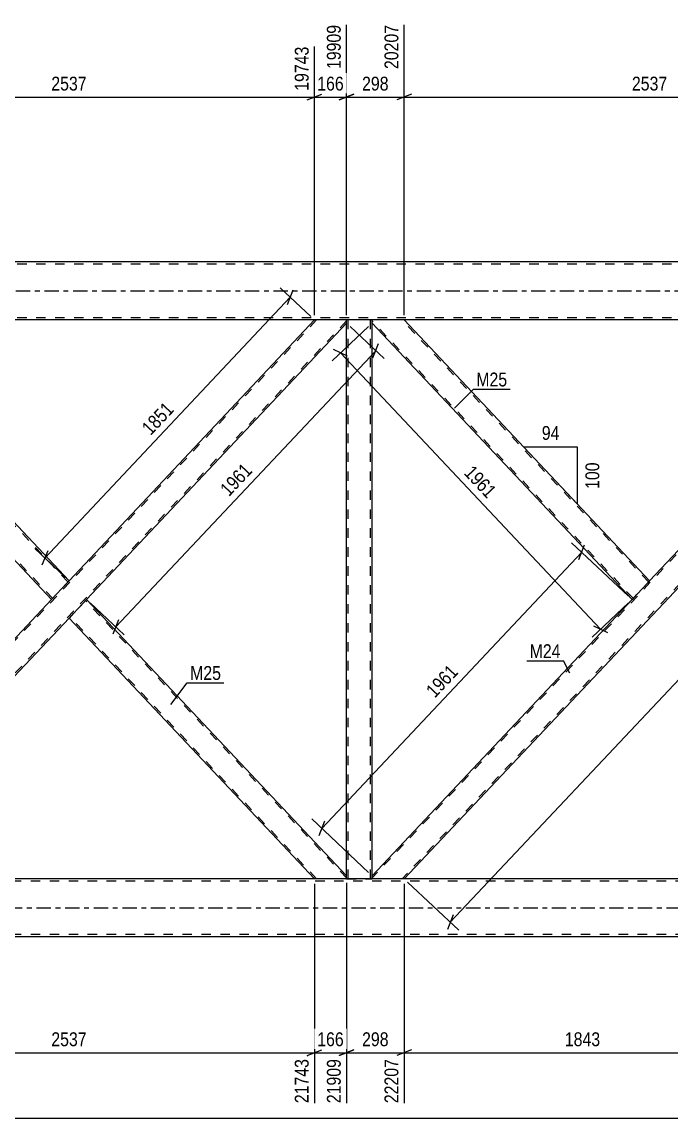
# Model space of a CAD drawing. Header units: millimetres. Extents: x -400 to 789, y -648 to 193.
# Drawn here: x 491.2 to 625.3, y -171.1 to 55.7 of the extents above; entities that cross this region are included whole.
import ezdxf

# ---------------------------------------------------------------- set-up
doc = ezdxf.new("R2010")
doc.units = ezdxf.units.MM
doc.linetypes.add('DXK_LINE_DOT2', pattern=[3.9198, 1.9599, -1.9599])
doc.linetypes.add('DXK_LINE_DOT3', pattern=[5.9187, 2.979, -0.9799, 0.9799, -0.9799])
doc.styles.add('Arial Narrow', font='ARIALN.TTF', dxfattribs={"height": 0.2})

# ---------------------------------------------------------------- blocks, each defined once
blk = doc.blocks.new('Part-392021936-5447 - 5377')
at = {"color": 7, "linetype": 'DXK_LINE_DOT2'}
for p, q in [((699.9, 5.52), (-238.1, 5.52)), ((699.9, 6), (78.9, 6)), ((699.9, -5.52), (-238.1, -5.52)), ((699.9, -6), (-161.1, -6))]:
    blk.add_line(p, q, dxfattribs=at)
at = {"color": 2, "linetype": 'Continuous'}
for p, q in [((678.9, 6), (442.9, 6)), ((678.9, -6), (442.9, -6))]:
    blk.add_line(p, q, dxfattribs=at)
at = {"color": 7, "linetype": 'DXK_LINE_DOT3'}
blk.add_line((-238.1, 0), (699.9, 0), dxfattribs=at)
blk = doc.blocks.new('Part-392021936-5661 - 5377')
at = {"color": 7, "linetype": 'DXK_LINE_DOT2'}
for p, q in [((563.54, -6), (558.26, -6)), ((558.26, -6.66), (558.26, -6)), ((558.58, -121.6), (558.58, -6)), ((563.22, -121.6), (563.22, -6)), ((563.54, -6.66), (563.54, -6)), ((558.26, -121.6), (558.26, -120.94)), ((558.26, -121.6), (563.54, -121.6)), ((563.54, -121.6), (563.54, -120.94))]:
    blk.add_line(p, q, dxfattribs=at)
at = {"color": 2, "linetype": 'Continuous'}
for p, q in [((558.26, -120.94), (558.26, -6.66)), ((563.54, -120.94), (563.54, -6.66))]:
    blk.add_line(p, q, dxfattribs=at)
blk = doc.blocks.new('Part-392021936-5452 - 5377')
at = {"color": 7, "linetype": 'DXK_LINE_DOT2'}
for p, q in [((643.9, -122.08), (-287.1, -122.08)), ((643.9, -121.6), (-276.46, -121.6)), ((643.9, -133.12), (-287.1, -133.12)), ((643.9, -133.6), (-171.28, -133.6))]:
    blk.add_line(p, q, dxfattribs=at)
at = {"color": 2, "linetype": 'Continuous'}
for p, q in [((639.1, -121.6), (442.9, -121.6)), ((639.1, -133.6), (-143.36, -133.6))]:
    blk.add_line(p, q, dxfattribs=at)
at = {"color": 7, "linetype": 'DXK_LINE_DOT3'}
blk.add_line((-287.1, -127.6), (643.9, -127.6), dxfattribs=at)
blk = doc.blocks.new('Part-392021936-5595 - 5377')
at = {"color": 7, "linetype": 'DXK_LINE_DOT2'}
for p, q in [((552.07, -6), (443.54, -121.41)), ((558.26, -6.19), (449.73, -121.6)), ((558.26, -6), (551.63, -6)), ((500.9, -59.95), (497.28, -63.8)), ((504.52, -63.8), (500.9, -67.65)), ((450.17, -121.6), (443.54, -121.6))]:
    blk.add_line(p, q, dxfattribs=at)
at = {"color": 2, "linetype": 'Continuous'}
for p, q in [((551.63, -6), (500.9, -59.95)), ((558.26, -6.66), (504.52, -63.8)), ((558.26, -6.66), (558.26, -6)), ((497.28, -63.8), (443.54, -120.94)), ((450.17, -121.6), (500.9, -67.65)), ((443.54, -121.6), (443.54, -120.94))]:
    blk.add_line(p, q, dxfattribs=at)
blk = doc.blocks.new('Part-392021936-5600 - 5377')
at = {"color": 2, "linetype": 'Continuous'}
for p, q in [((443.54, -6.66), (443.54, -6)), ((497.28, -63.8), (443.54, -6.66)), ((500.9, -59.95), (450.17, -6)), ((500.46, -60.41), (497.28, -63.8)), ((500.77, -60.08), (500.46, -60.41)), ((500.9, -59.95), (500.77, -60.08))]:
    blk.add_line(p, q, dxfattribs=at)
at = {"color": 7, "linetype": 'DXK_LINE_DOT2'}
for p, q in [((450.17, -6), (443.54, -6)), ((497.5, -63.57), (443.54, -6.19)), ((500.68, -60.18), (449.73, -6)), ((500.63, -60.23), (500.46, -60.41)), ((500.77, -60.08), (500.68, -60.18)), ((497.5, -63.57), (497.51, -63.55))]:
    blk.add_line(p, q, dxfattribs=at)
blk = doc.blocks.new('Part-392021936-5605 - 5377')
at = {"color": 2, "linetype": 'Continuous'}
for p, q in [((563.54, -6.66), (563.54, -6)), ((617.28, -63.8), (563.54, -6.66)), ((620.9, -59.95), (570.17, -6)), ((620.46, -60.41), (617.28, -63.8)), ((620.77, -60.08), (620.46, -60.41)), ((620.9, -59.95), (620.77, -60.08))]:
    blk.add_line(p, q, dxfattribs=at)
at = {"color": 7, "linetype": 'DXK_LINE_DOT2'}
for p, q in [((570.17, -6), (563.54, -6)), ((617.5, -63.57), (563.54, -6.19)), ((620.68, -60.18), (569.73, -6)), ((620.63, -60.23), (620.46, -60.41)), ((620.77, -60.08), (620.68, -60.18)), ((617.5, -63.57), (617.51, -63.55))]:
    blk.add_line(p, q, dxfattribs=at)
blk = doc.blocks.new('Part-392021936-5610 - 5377')
at = {"color": 7, "linetype": 'DXK_LINE_DOT2'}
for p, q in [((672.07, -6), (563.54, -121.41)), ((678.26, -6.19), (569.73, -121.6)), ((678.26, -6), (671.63, -6)), ((620.9, -59.95), (617.28, -63.8)), ((570.17, -121.6), (563.54, -121.6))]:
    blk.add_line(p, q, dxfattribs=at)
at = {"color": 2, "linetype": 'Continuous'}
for p, q in [((678.26, -6.66), (570.17, -121.6)), ((671.63, -6), (620.9, -59.95)), ((678.26, -6.66), (678.26, -6)), ((563.54, -120.94), (617.28, -63.8)), ((563.54, -121.6), (563.54, -120.94))]:
    blk.add_line(p, q, dxfattribs=at)
blk = doc.blocks.new('Part-392021936-5686 - 5377')
at = {"color": 2, "linetype": 'Continuous'}
for p, q in [((504.52, -63.8), (500.9, -67.65)), ((558.26, -120.94), (504.52, -63.8)), ((551.63, -121.6), (500.9, -67.65)), ((558.26, -121.6), (558.26, -120.94))]:
    blk.add_line(p, q, dxfattribs=at)
at = {"color": 7, "linetype": 'DXK_LINE_DOT2'}
for p, q in [((558.26, -121.41), (504.3, -64.03)), ((501.12, -67.42), (501.14, -67.4)), ((552.07, -121.6), (501.12, -67.42)), ((558.26, -121.6), (551.63, -121.6))]:
    blk.add_line(p, q, dxfattribs=at)
blk = doc.blocks.new('StraightDimension-392021936-24325 - 5377')
at = {"color": 7, "linetype": 'Continuous'}
for p, q in [((450.17, -122.6), (450.17, -167.99)), ((551.63, -122.6), (551.63, -167.99)), ((451.67, -156.95), (448.67, -158.15)), ((450.17, -157.55), (551.63, -157.55)), ((550.13, -158.15), (553.13, -156.95))]:
    blk.add_line(p, q, dxfattribs=at)
at = {"color": 0}
blk.add_wipeout([(505.16, -156.8), (505.16, -152.6), (496.64, -152.6), (496.64, -156.8)], dxfattribs=at)
at = {"color": 0, "linetype": 'Continuous'}
blk.add_wipeout([(551.03, -158.25), (546.83, -158.25), (546.83, -168.59), (551.03, -168.59)], dxfattribs=at)
at = {"color": 3, "style": 'Arial Narrow'}
blk.add_text('2537', height=2.863, dxfattribs=at).set_placement((497.24, -156.2))
at = {"color": 3, "linetype": 'Continuous', "style": 'Arial Narrow'}
blk.add_text('21743', height=2.863, rotation=90.0002, dxfattribs=at).set_placement((550.43, -167.99))
blk = doc.blocks.new('StraightDimension-392021936-24322 - 5377')
at = {"color": 7, "linetype": 'Continuous'}
for p, q in [((570.17, -122.6), (570.17, -167.99)), ((643.9, -134.6), (643.9, -167.99)), ((571.67, -156.95), (568.67, -158.15)), ((570.17, -157.55), (643.9, -157.55)), ((642.4, -158.15), (645.4, -156.95))]:
    blk.add_line(p, q, dxfattribs=at)
at = {"color": 0}
blk.add_wipeout([(611.29, -156.8), (611.29, -152.6), (602.78, -152.6), (602.78, -156.8)], dxfattribs=at)
at = {"color": 0, "linetype": 'Continuous'}
blk.add_wipeout([(643.3, -158.25), (639.1, -158.25), (639.1, -168.59), (643.3, -168.59)], dxfattribs=at)
at = {"color": 3, "style": 'Arial Narrow'}
blk.add_text('1843', height=2.863, dxfattribs=at).set_placement((603.38, -156.2))
at = {"color": 3, "linetype": 'Continuous', "style": 'Arial Narrow'}
blk.add_text('24050', height=2.863, rotation=90.0002, dxfattribs=at).set_placement((642.7, -167.99))
blk = doc.blocks.new('StraightDimension-392021936-6391 - 5377')
at = {"color": 7, "linetype": 'Continuous'}
blk.add_line((-301, -171.07), (700.9, -171.07), dxfattribs=at)
blk = doc.blocks.new('StraightDimension-392021936-6638 - 5377')
at = {"color": 7, "linetype": 'Continuous'}
for p, q in [((550.9, -5.31), (544.55, 0.66)), ((546.04, -2.8), (547.22, 0.21)), ((495.9, -55.24), (546.63, -1.29)), ((500.17, -59.26), (493.82, -53.29)), ((496.49, -53.74), (495.3, -56.74))]:
    blk.add_line(p, q, dxfattribs=at)
at = {"color": 0}
blk.add_wipeout([(523.63, -24.65), (520.57, -21.78), (514.74, -27.98), (517.8, -30.85)], dxfattribs=at)
at = {"color": 3, "style": 'Arial Narrow'}
blk.add_text('1851', height=2.863, rotation=46.7591, dxfattribs=at).set_placement((517.77, -30.01))
blk = doc.blocks.new('StraightDimension-392021936-24323 - 5377')
at = {"color": 7, "linetype": 'Continuous'}
for p, q in [((558.26, -122.41), (558.26, -167.99)), ((570.17, -122.6), (570.17, -167.99)), ((556.76, -158.15), (559.76, -156.95)), ((558.26, -157.55), (570.17, -157.55)), ((571.67, -156.95), (568.67, -158.15))]:
    blk.add_line(p, q, dxfattribs=at)
at = {"color": 0}
blk.add_wipeout([(567.55, -156.8), (567.55, -152.6), (560.87, -152.6), (560.87, -156.8)], dxfattribs=at)
at = {"color": 0, "linetype": 'Continuous'}
blk.add_wipeout([(569.57, -158.25), (565.37, -158.25), (565.37, -168.59), (569.57, -168.59)], dxfattribs=at)
at = {"color": 3, "style": 'Arial Narrow'}
blk.add_text('298', height=2.863, dxfattribs=at).set_placement((561.47, -156.2))
at = {"color": 3, "linetype": 'Continuous', "style": 'Arial Narrow'}
blk.add_text('22207', height=2.863, rotation=90.0002, dxfattribs=at).set_placement((568.97, -167.99))
blk = doc.blocks.new('StraightDimension-392021936-6623 - 5377')
at = {"color": 7, "linetype": 'Continuous'}
for p, q in [((558.99, -7.35), (566.06, -13.99)), ((563.72, -13.85), (564.9, -10.85)), ((510.57, -69.49), (564.31, -12.35)), ((505.25, -64.49), (512.32, -71.13)), ((511.16, -67.99), (509.98, -70.99))]:
    blk.add_line(p, q, dxfattribs=at)
at = {"color": 0}
blk.add_wipeout([(539.81, -37.3), (536.75, -34.43), (530.92, -40.63), (533.98, -43.51)], dxfattribs=at)
at = {"color": 3, "style": 'Arial Narrow'}
blk.add_text('1961', height=2.863, rotation=46.7591, dxfattribs=at).set_placement((533.95, -42.66))
blk = doc.blocks.new('StraightDimension-392021936-6783 - 5377')
at = {"color": 7, "linetype": 'Continuous'}
for p, q in [((562.81, -7.35), (555.27, -14.44)), ((558.48, -13.47), (555.55, -12.11)), ((557.02, -12.79), (610.76, -69.93)), ((616.55, -64.49), (609.01, -71.58)), ((609.29, -69.25), (612.22, -70.61))]:
    blk.add_line(p, q, dxfattribs=at)
at = {"color": 0}
blk.add_wipeout([(587.35, -43.95), (590.41, -41.07), (584.58, -34.87), (581.52, -37.75)], dxfattribs=at)
at = {"color": 3, "style": 'Arial Narrow'}
blk.add_text('1961', height=2.863, rotation=-46.7591, dxfattribs=at).set_placement((582.37, -37.77))
blk = doc.blocks.new('StraightDimension-392021936-24324 - 5377')
at = {"color": 7, "linetype": 'Continuous'}
for p, q in [((558.26, -122.41), (558.26, -167.99)), ((551.63, -122.6), (551.63, -167.99)), ((550.13, -158.15), (553.13, -156.95)), ((551.63, -157.55), (558.26, -157.55)), ((559.76, -156.95), (556.76, -158.15))]:
    blk.add_line(p, q, dxfattribs=at)
at = {"color": 0}
blk.add_wipeout([(558.29, -156.8), (558.29, -152.6), (551.6, -152.6), (551.6, -156.8)], dxfattribs=at)
at = {"color": 0, "linetype": 'Continuous'}
blk.add_wipeout([(557.66, -158.25), (553.46, -158.25), (553.46, -168.59), (557.66, -168.59)], dxfattribs=at)
at = {"color": 3, "style": 'Arial Narrow'}
blk.add_text('166', height=2.863, dxfattribs=at).set_placement((552.2, -156.2))
at = {"color": 3, "linetype": 'Continuous', "style": 'Arial Narrow'}
blk.add_text('21909', height=2.863, rotation=90.0002, dxfattribs=at).set_placement((557.06, -167.99))
blk = doc.blocks.new('StraightDimension-392021936-6517 - 5377')
at = {"color": 7, "linetype": 'Continuous'}
for p, q in [((678.99, -6.69), (689.87, -16.91)), ((579.69, -130.56), (688.12, -15.27)), ((687.53, -16.77), (688.71, -13.77)), ((570.89, -122.29), (581.44, -132.2)), ((580.28, -129.06), (579.1, -132.06))]:
    blk.add_line(p, q, dxfattribs=at)
at = {"color": 0}
blk.add_wipeout([(636.27, -69.3), (633.22, -66.42), (627.38, -72.62), (630.44, -75.5)], dxfattribs=at)
at = {"color": 3, "style": 'Arial Narrow'}
blk.add_text('3957', height=2.863, rotation=46.7591, dxfattribs=at).set_placement((630.42, -74.65))
blk = doc.blocks.new('StraightDimension-392021936-6593 - 5377')
at = {"color": 7, "linetype": 'Continuous'}
for p, q in [((616.55, -63.11), (604.79, -52.06)), ((553.13, -111.15), (606.87, -54.01)), ((606.28, -55.52), (607.46, -52.51)), ((562.81, -120.25), (551.06, -109.2)), ((553.72, -109.65), (552.54, -112.66))]:
    blk.add_line(p, q, dxfattribs=at)
at = {"color": 0}
blk.add_wipeout([(582.37, -78.97), (579.31, -76.09), (573.48, -82.29), (576.54, -85.17)], dxfattribs=at)
at = {"color": 3, "style": 'Arial Narrow'}
blk.add_text('1961', height=2.863, rotation=46.7591, dxfattribs=at).set_placement((576.51, -84.32))
blk = doc.blocks.new('AngleDimension-392021936-16247 - 5377')
at = {"color": 7, "linetype": 'Continuous'}
for p, q in [((593.86, -31.19), (594.9, -32.3)), ((606, -32.3), (594.9, -32.3)), ((606, -44.1), (594.9, -32.3)), ((606, -44.1), (606, -32.3))]:
    blk.add_line(p, q, dxfattribs=at)
at = {"color": 0}
for points in [[(602.88, -31.4), (602.88, -27.2), (598.02, -27.2), (598.02, -31.4)], [(611.1, -34.86), (606.9, -34.86), (606.9, -41.54), (611.1, -41.54)]]:
    blk.add_wipeout(points, dxfattribs=at)
at = {"color": 3, "style": 'Arial Narrow'}
blk.add_text('94', height=2.863, dxfattribs=at).set_placement((598.62, -30.8))
blk.add_text('100', height=2.863, rotation=90.0002, dxfattribs=at).set_placement((610.5, -40.94))
blk = doc.blocks.new('StraightDimension-392021936-7195 - 5377')
at = {"color": 7, "linetype": 'Continuous'}
for p, q in [((570.17, -5), (570.17, 55.05)), ((671.63, -5), (671.63, 50.55)), ((571.67, 40.71), (568.67, 39.51)), ((570.17, 40.11), (671.63, 40.11)), ((670.13, 39.51), (673.13, 40.71))]:
    blk.add_line(p, q, dxfattribs=at)
at = {"color": 0, "linetype": 'Continuous'}
blk.add_wipeout([(671.03, 51.15), (666.83, 51.15), (666.83, 40.81), (671.03, 40.81)], dxfattribs=at)
at = {"color": 0}
blk.add_wipeout([(625.16, 40.86), (625.16, 45.06), (616.64, 45.06), (616.64, 40.86)], dxfattribs=at)
at = {"color": 3, "linetype": 'Continuous', "style": 'Arial Narrow'}
blk.add_text('22743', height=2.863, rotation=90.0002, dxfattribs=at).set_placement((670.43, 41.41))
at = {"color": 3, "style": 'Arial Narrow'}
blk.add_text('2537', height=2.863, dxfattribs=at).set_placement((617.24, 41.46))
blk = doc.blocks.new('StraightDimension-392021936-7209 - 5377')
at = {"color": 7, "linetype": 'Continuous'}
for p, q in [((558.26, -5), (558.26, 55.05)), ((570.17, -5), (570.17, 55.05)), ((556.76, 39.51), (559.76, 40.71)), ((558.26, 40.11), (570.17, 40.11)), ((571.67, 40.71), (568.67, 39.51))]:
    blk.add_line(p, q, dxfattribs=at)
at = {"color": 0}
blk.add_wipeout([(567.55, 40.86), (567.55, 45.06), (560.87, 45.06), (560.87, 40.86)], dxfattribs=at)
at = {"color": 0, "linetype": 'Continuous'}
blk.add_wipeout([(569.57, 55.65), (565.37, 55.65), (565.37, 45.31), (569.57, 45.31)], dxfattribs=at)
at = {"color": 3, "linetype": 'Continuous', "style": 'Arial Narrow'}
blk.add_text('20207', height=2.863, rotation=90.0002, dxfattribs=at).set_placement((568.97, 45.91))
at = {"color": 3, "style": 'Arial Narrow'}
blk.add_text('298', height=2.863, dxfattribs=at).set_placement((561.47, 41.46))
blk = doc.blocks.new('StraightDimension-392021936-7217 - 5377')
at = {"color": 7, "linetype": 'Continuous'}
for p, q in [((558.26, -5), (558.26, 55.05)), ((551.63, -5), (551.63, 50.55)), ((550.13, 39.51), (553.13, 40.71)), ((551.63, 40.11), (558.26, 40.11)), ((559.76, 40.71), (556.76, 39.51))]:
    blk.add_line(p, q, dxfattribs=at)
at = {"color": 0}
blk.add_wipeout([(558.29, 40.86), (558.29, 45.06), (551.6, 45.06), (551.6, 40.86)], dxfattribs=at)
at = {"color": 0, "linetype": 'Continuous'}
blk.add_wipeout([(557.66, 55.65), (553.46, 55.65), (553.46, 45.31), (557.66, 45.31)], dxfattribs=at)
at = {"color": 3, "linetype": 'Continuous', "style": 'Arial Narrow'}
blk.add_text('19909', height=2.863, rotation=90.0002, dxfattribs=at).set_placement((557.06, 45.91))
at = {"color": 3, "style": 'Arial Narrow'}
blk.add_text('166', height=2.863, dxfattribs=at).set_placement((552.2, 41.46))
blk = doc.blocks.new('StraightDimension-392021936-7225 - 5377')
at = {"color": 7, "linetype": 'Continuous'}
for p, q in [((450.17, -5), (450.17, 55.05)), ((551.63, -5), (551.63, 50.55)), ((451.67, 40.71), (448.67, 39.51)), ((450.17, 40.11), (551.63, 40.11)), ((550.13, 39.51), (553.13, 40.71))]:
    blk.add_line(p, q, dxfattribs=at)
at = {"color": 0, "linetype": 'Continuous'}
blk.add_wipeout([(551.03, 51.15), (546.83, 51.15), (546.83, 40.81), (551.03, 40.81)], dxfattribs=at)
at = {"color": 0}
blk.add_wipeout([(505.16, 40.86), (505.16, 45.06), (496.64, 45.06), (496.64, 40.86)], dxfattribs=at)
at = {"color": 3, "linetype": 'Continuous', "style": 'Arial Narrow'}
blk.add_text('19743', height=2.863, rotation=90.0002, dxfattribs=at).set_placement((550.43, 41.41))
at = {"color": 3, "style": 'Arial Narrow'}
blk.add_text('2537', height=2.863, dxfattribs=at).set_placement((497.24, 41.46))
blk = doc.blocks.new('Mark-392021936-5601 - 5377')
at = {"color": 0}
blk.add_wipeout([(591.47, -19.74), (591.47, -16.74), (585.07, -16.74), (585.07, -19.74)], dxfattribs=at)
blk.add_wipeout([(591.47, -19.74), (591.47, -16.74), (585.07, -16.74), (585.07, -19.74)], dxfattribs=at)
at = {"color": 30, "linetype": 'Continuous'}
for p, q in [((580.54, -24.21), (584.47, -20.34)), ((584.47, -20.34), (592.07, -20.34))]:
    blk.add_line(p, q, dxfattribs=at)
at = {"color": 3, "style": 'Arial Narrow'}
blk.add_text('M25', height=2.863, dxfattribs=at).set_placement((585.07, -19.74))
blk = doc.blocks.new('Mark-392021936-5606 - 5377')
at = {"color": 0}
blk.add_wipeout([(602.5, -75.93), (602.5, -72.93), (596.1, -72.93), (596.1, -75.93)], dxfattribs=at)
blk.add_wipeout([(602.5, -75.93), (602.5, -72.93), (596.1, -72.93), (596.1, -75.93)], dxfattribs=at)
at = {"color": 30, "linetype": 'Continuous'}
for p in [(595.5, -76.53), (604.38, -79.02)]:
    blk.add_line(p, (603.1, -76.53), dxfattribs=at)
at = {"color": 3, "style": 'Arial Narrow'}
blk.add_text('M24', height=2.863, dxfattribs=at).set_placement((596.1, -75.93))
blk = doc.blocks.new('Mark-392021936-5682 - 5377')
at = {"color": 0}
blk.add_wipeout([(532.32, -80.44), (532.32, -77.44), (525.93, -77.44), (525.93, -80.44)], dxfattribs=at)
blk.add_wipeout([(532.32, -80.44), (532.32, -77.44), (525.93, -77.44), (525.93, -80.44)], dxfattribs=at)
at = {"color": 30, "linetype": 'Continuous'}
for p, q in [((521.92, -85.51), (525.33, -81.04)), ((525.33, -81.04), (532.92, -81.04))]:
    blk.add_line(p, q, dxfattribs=at)
at = {"color": 3, "style": 'Arial Narrow'}
blk.add_text('M25', height=2.863, dxfattribs=at).set_placement((525.93, -80.44))

msp = doc.modelspace()

# ---------------------------------------------------------------- block references
for name in ['Part-392021936-5447 - 5377', 'Part-392021936-5595 - 5377', 'Part-392021936-5600 - 5377', 'Part-392021936-5661 - 5377', 'Part-392021936-5605 - 5377', 'Part-392021936-5610 - 5377', 'Part-392021936-5686 - 5377', 'Part-392021936-5452 - 5377']:
    msp.add_blockref(name, (0, 0))

# ---------------------------------------------------------------- next in the draw order: block references
for name in ['StraightDimension-392021936-7195 - 5377', 'StraightDimension-392021936-24325 - 5377', 'StraightDimension-392021936-24322 - 5377']:
    msp.add_blockref(name, (0, 0))

# ---------------------------------------------------------------- next in the draw order: block references
for name in ['StraightDimension-392021936-7209 - 5377', 'StraightDimension-392021936-6391 - 5377']:
    msp.add_blockref(name, (0, 0))

# ---------------------------------------------------------------- next in the draw order: block references
for name in ['StraightDimension-392021936-6638 - 5377', 'Mark-392021936-5682 - 5377', 'StraightDimension-392021936-24323 - 5377']:
    msp.add_blockref(name, (0, 0))

# ---------------------------------------------------------------- next in the draw order: block references
for name in ['StraightDimension-392021936-7217 - 5377', 'StraightDimension-392021936-6623 - 5377', 'StraightDimension-392021936-24324 - 5377']:
    msp.add_blockref(name, (0, 0))

# ---------------------------------------------------------------- next in the draw order: block references
for name in ['StraightDimension-392021936-7225 - 5377', 'StraightDimension-392021936-6783 - 5377']:
    msp.add_blockref(name, (0, 0))

# ---------------------------------------------------------------- next in the draw order: block references
msp.add_blockref('StraightDimension-392021936-6517 - 5377', (0, 0))

# ---------------------------------------------------------------- next in the draw order: block references
for name in ['Mark-392021936-5601 - 5377', 'AngleDimension-392021936-16247 - 5377', 'StraightDimension-392021936-6593 - 5377']:
    msp.add_blockref(name, (0, 0))

# ---------------------------------------------------------------- next in the draw order: block references
msp.add_blockref('Mark-392021936-5606 - 5377', (0, 0))

doc.saveas('drawing.dxf')
